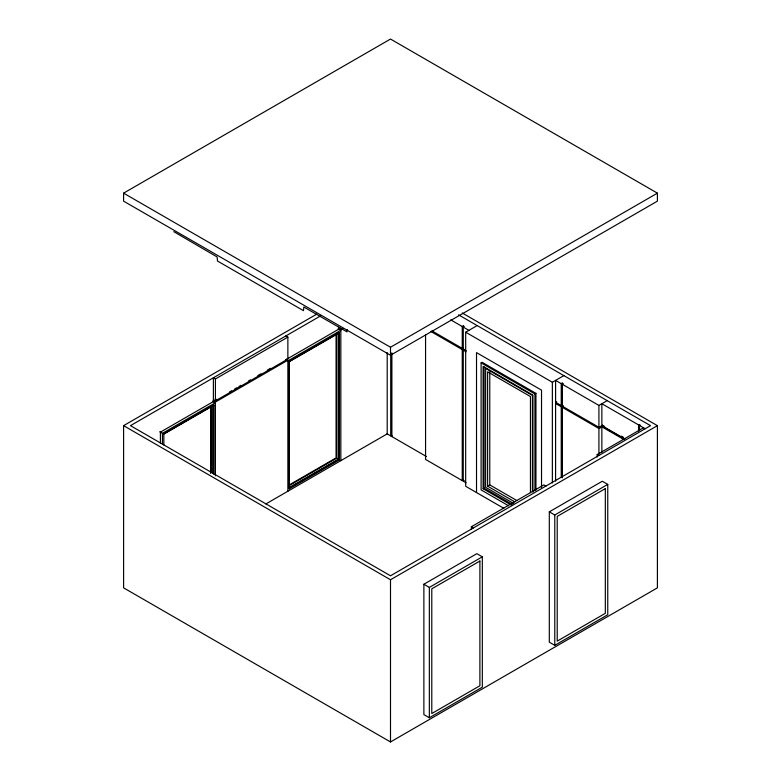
<?xml version="1.0" encoding="UTF-8"?>
<svg xmlns="http://www.w3.org/2000/svg" width="781" height="781" viewBox="0 0 781 781"><rect width="100%" height="100%" fill="white"/><g stroke="black" fill="none" stroke-linecap="round" stroke-linejoin="round"><path stroke-width="1.17" d="M123.593 193.151L390.5 39.05L657.407 193.151L657.407 201.147L390.5 355.248L123.593 201.147L123.593 193.151L390.5 347.252L657.407 193.151M462.235 312.976L657.407 425.655L657.407 587.849L390.5 741.95L123.593 587.849L123.593 425.655L316.647 314.196M321.02 315.641L130.466 425.655L390.5 575.792L650.534 425.655L458.603 314.85M213.379 402.059L213.379 377.789L215.419 378.961L287.867 337.128L287.867 359.035L215.419 400.868L213.75 399.901L213.75 401.083L215.419 402.039L287.867 360.207L287.867 491.229M213.75 401.083L216.893 399.257M229.497 391.984L231.596 390.773M234.749 388.958L236.848 387.737M238.947 386.527L241.046 385.316M248.397 381.069L250.496 379.859M257.847 375.612L261 373.796M267.297 370.165L270.451 368.339M213.379 401.551L160.398 432.137L160.398 443.1M285.836 359.719L338.808 329.133M340.028 327.981L340.028 329.152L340.848 329.621L342.957 328.41M159.705 431.727L162.438 433.309L215.419 402.723L212.676 401.141M287.867 360.9L340.848 330.304L338.105 328.733M184.082 421.672L186.171 420.461M294.876 357.698L296.965 356.497M299.055 355.287L301.144 354.076M308.466 349.859L310.555 348.648M163.61 433.992L212.91 405.534L212.91 473.423M214.014 474.155L214.014 405.163L163.844 434.119L163.844 445.014M289.273 361.71L339.442 332.745L339.442 459.833L289.273 488.799L288.609 488.418L288.609 361.32L289.273 361.71L289.273 488.799M450.715 319.849L462.245 326.507L463.279 325.911L464.285 326.487L463.25 327.083L468.903 330.343M503.784 508.304L465.681 486.309L465.681 332.208L477.181 325.57M463.279 347.818L462.245 348.414L462.245 326.507M430.809 331.427L462.245 349.585L463.279 348.99M464.285 349.566L463.25 350.161L466.081 351.792M508.548 505.766L481.106 489.921L481.106 362.872L482.102 362.286L535.942 393.37L535.942 490.175M289.009 485.069L336.074 457.891L336.074 334.385M288.423 486.085L336.67 458.232L338.339 459.199L338.339 333.116L289.038 361.574L289.038 487.656L338.339 459.199M288.609 488.418L338.769 459.453L339.442 459.833M265.813 503.97L387.2 433.885L387.2 352.602M387.044 433.797L390.812 435.974L392.482 436.169L391.818 436.55L391.818 352.846M465.681 332.208L552.362 382.251L563.862 375.612M481.106 362.872L534.946 393.956L535.942 393.37M599.954 426.729L599.954 427.9L555.584 402.303L555.584 380.396L561.236 383.656L562.271 383.061L563.277 383.637L562.242 384.232L562.242 406.14M555.584 402.303L556.619 401.698M555.584 481.116L555.584 403.474L556.619 402.879M561.236 477.103L561.236 406.735L563.277 405.544M562.242 477.679L562.242 407.311L563.277 406.716M425.567 334.473L425.567 459.433L462.245 480.608L463.279 480.012M466.081 482.814L463.25 481.184L464.285 480.588M562.242 384.232L598.92 405.417L607.198 400.633M532.935 492.069L532.935 395.118L483.117 366.357L483.117 488.76L484.113 488.184L512.141 504.36M530.445 492.645L530.445 396.553L487.608 371.824L487.608 486.163L489.775 484.913L516.944 500.592M604.621 426.455L602.522 425.245L598.92 427.324L598.92 405.417M562.242 407.311L598.92 428.496L603.059 426.104M624.917 438.942L601.858 425.625L601.858 403.718L638.546 424.893L640.215 425.089L639.541 425.479L639.541 430.341M471.382 529.176L471.382 526.745L543.83 484.913L545.87 486.085M597.182 456.973L597.182 454.542L643.534 427.773M123.593 425.655L390.5 579.756L657.407 425.655M423.878 584.247L476.859 553.661L482.326 556.824L482.326 687.163L429.345 717.749L423.878 714.586L423.878 584.247L429.345 587.41L482.326 556.824M549.307 511.838L602.288 481.252L607.755 484.405L607.755 614.745L554.774 645.331L549.307 642.177L549.307 511.838L554.774 514.991L607.755 484.405M639.541 425.479L645.194 428.74M621.393 436.13L623.492 437.34M624.536 439.117L602.522 426.416L602.522 425.245M623.873 439.508L601.858 426.797L601.858 452.277M431.844 330.832L466.169 350.649M555.584 403.474L561.236 406.735M597.182 454.542L598.842 455.499M339.442 332.745L338.769 332.355L338.769 459.453M285.836 335.957L287.867 337.128M286.197 359.25L287.867 360.207M487.608 486.163L514.767 501.851M513.703 503.511L485.636 487.305L485.636 368.398L532.417 395.411L532.417 491.259M483.117 488.76L511.135 504.936M391.818 436.55L426.406 456.524M471.382 526.745L473.413 527.917M214.014 405.163L213.34 404.773L213.34 473.764M173.812 231.674L217.138 256.969L217.479 261.01L303.487 310.672L303.819 307.011L346.998 331.886L347.164 329.465M639.209 424.513L639.209 430.595M638.546 424.893L638.546 430.985M598.92 428.496L598.92 453.966M562.271 383.061L562.271 404.968L561.236 405.564L561.236 383.656M562.271 406.14L562.271 477.718M554.774 514.991L554.774 645.331M552.362 382.251L552.362 482.961M541.526 487.5L541.526 390.149L476.517 352.621L476.517 492.567M534.946 393.956L534.946 490.751M489.775 371.785L489.775 484.913M484.113 366.982L484.113 488.184M463.279 325.911L463.25 481.184M462.245 349.585L462.245 480.608M429.345 587.41L429.345 717.749M391.486 354.31L391.486 435.593M390.812 354.691L390.812 435.974M390.5 347.252L390.5 355.248M390.5 579.756L390.5 741.95M340.848 329.621L340.848 460.644M338.808 327.21L338.808 329.641M336.67 333.36L336.67 458.232M215.419 378.961L215.419 400.868M215.419 402.039L215.419 475.814M211.241 406.989L211.241 472.456M210.645 406.803L210.645 473.403M162.438 433.309L162.438 444.272M479.895 561.041L431.786 588.815L431.786 713.531L479.895 685.757L479.895 561.041M605.324 488.623L557.214 516.397L557.214 641.123L605.324 613.339L605.324 488.623"/></g></svg>
